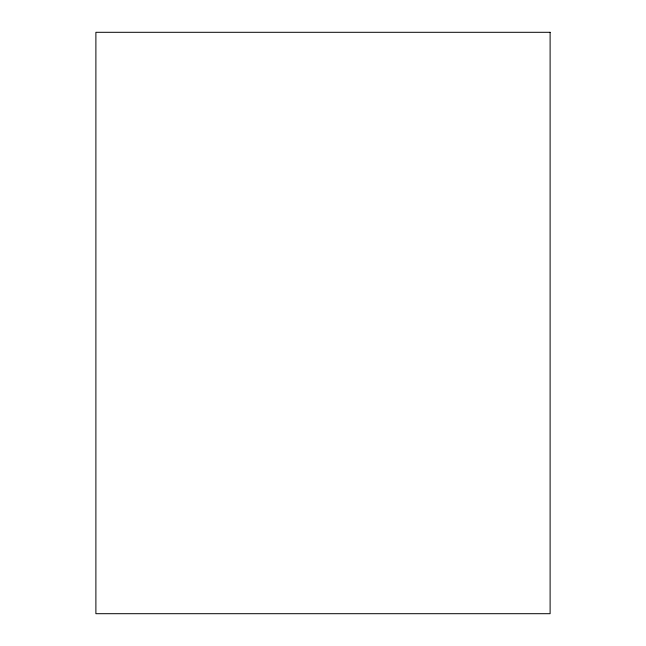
<?xml version="1.0" encoding="UTF-8"?>
<svg xmlns="http://www.w3.org/2000/svg" width="646" height="646" viewBox="0 0 646 646"><rect width="100%" height="100%" fill="white"/><g stroke="black" fill="none" stroke-linecap="round" stroke-linejoin="round"><path stroke-width="0.97" d="M550.109 32.3L95.891 32.3L95.891 613.7L550.109 613.7L550.109 32.3"/></g></svg>
